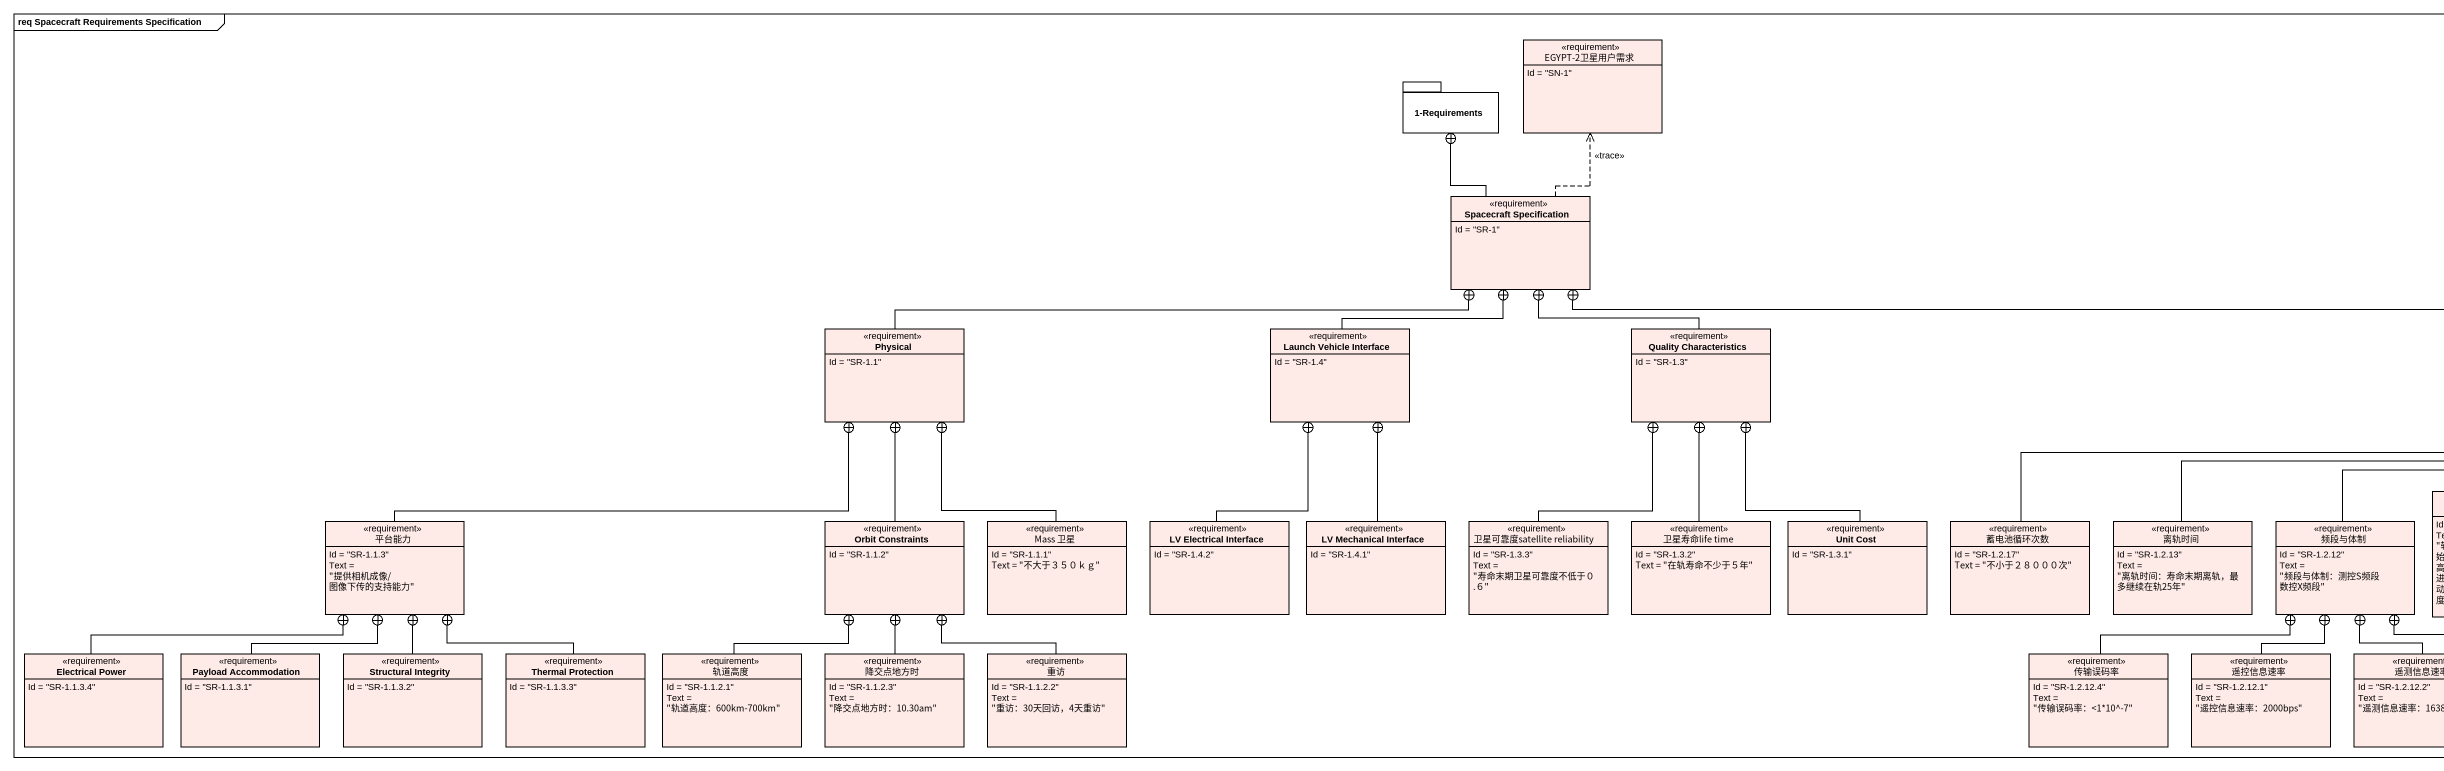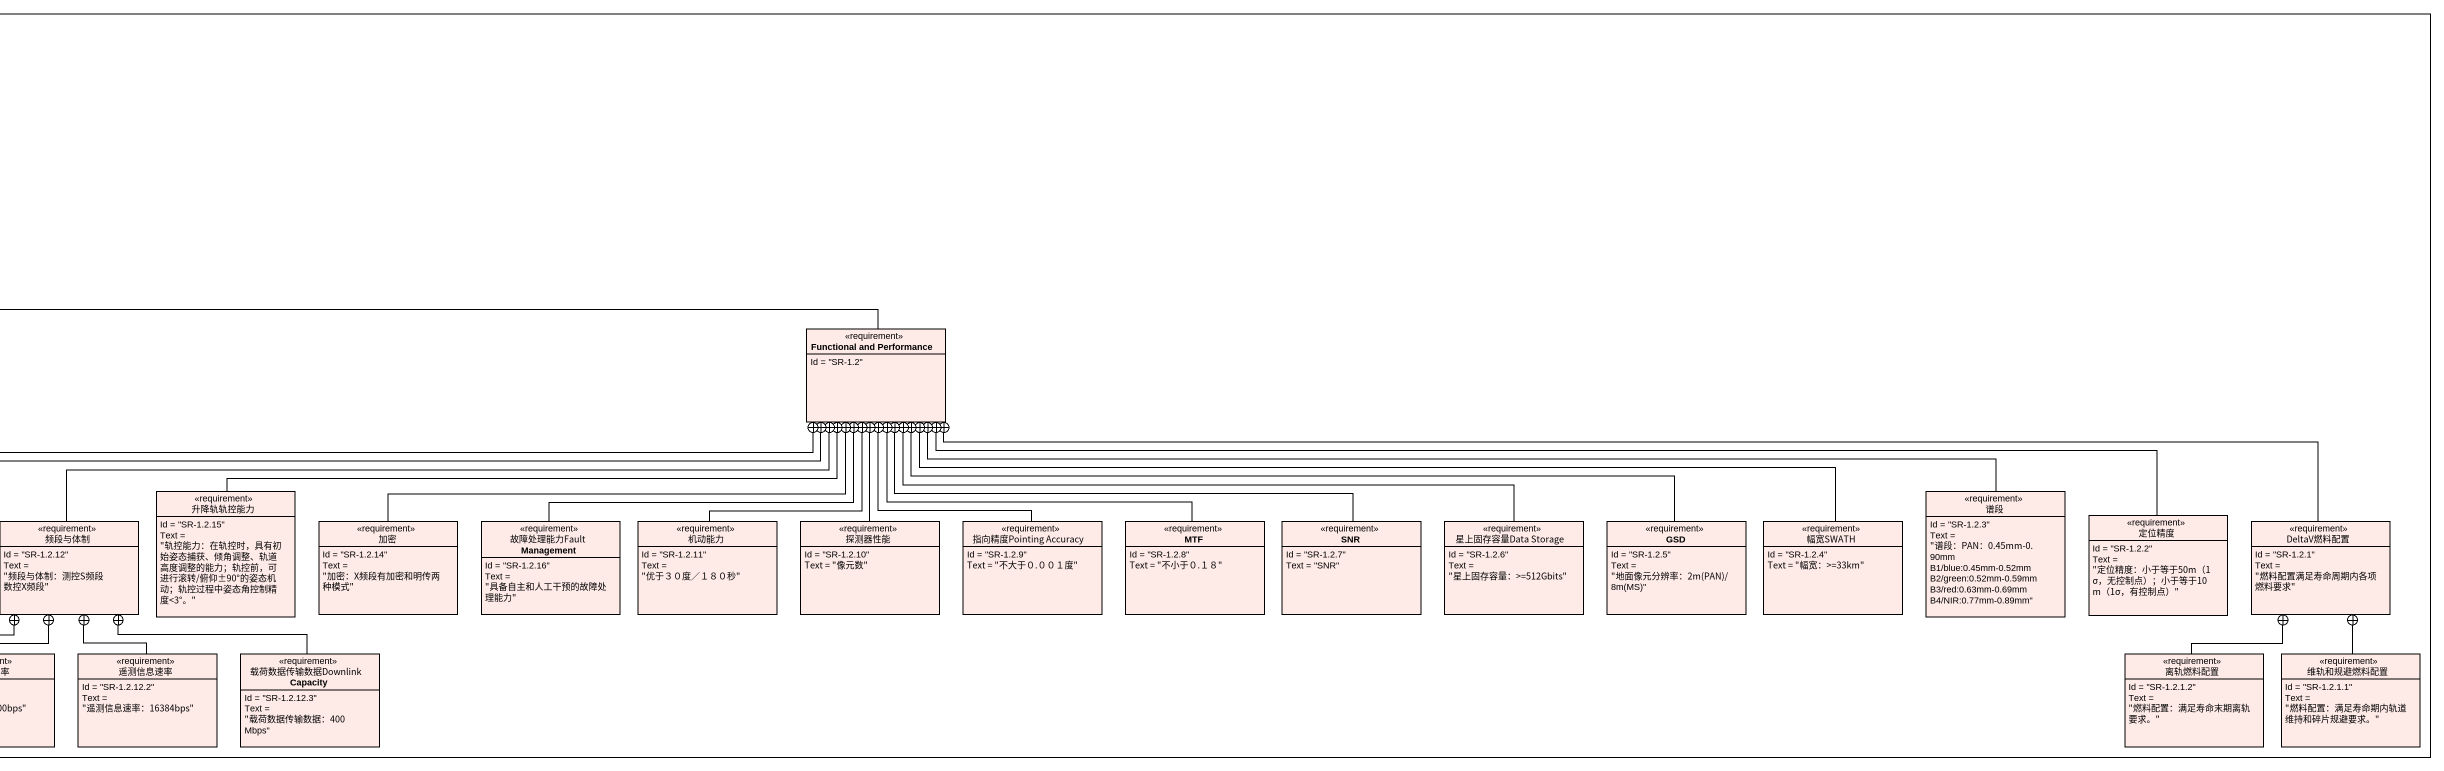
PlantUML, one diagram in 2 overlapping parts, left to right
@startuml
mainframe req Spacecraft Requirements Specification
hide circle
hide empty members
class "EGYPT-2卫星用户需求" as EGYPT_2卫星用户需求 <<requirement>> #FEEBE8 {
  Id = "SN-1"
}
package "1-Requirements" as p1_Requirements {
}
class "Spacecraft Specification" as Spacecraft_Specification <<requirement>> #FEEBE8 {
  Id = "SR-1"
}
class Physical <<requirement>> #FEEBE8 {
  Id = "SR-1.1"
}
class "Launch Vehicle Interface" as Launch_Vehicle_Interface <<requirement>> #FEEBE8 {
  Id = "SR-1.4"
}
class "Quality Characteristics" as Quality_Characteristics <<requirement>> #FEEBE8 {
  Id = "SR-1.3"
}
class "Functional and Performance" as Functional_and_Performance <<requirement>> #FEEBE8 {
  Id = "SR-1.2"
}
class 升降轨轨控能力 <<requirement>> #FEEBE8 {
  Id = "SR-1.2.15"
  Text = "轨控能力：在轨控时，具有初始姿态捕获、倾角调整、轨道高度调整的能力；轨控前，可进行滚转/俯仰±90°的姿态机动；轨控过程中姿态角控制精度<3°。"
}
class 谱段 <<requirement>> #FEEBE8 {
  Id = "SR-1.2.3"
  Text = "谱段：PAN：0.45mm-0.90mm B1/blue:0.45mm-0.52mm B2/green:0.52mm-0.59mm B3/red:0.63mm-0.69mm B4/NIR:0.77mm-0.89mm"
}
class 平台能力 <<requirement>> #FEEBE8 {
  Id = "SR-1.1.3"
  Text = "提供相机成像/图像下传的支持能力"
}
class "Orbit Constraints" as Orbit_Constraints <<requirement>> #FEEBE8 {
  Id = "SR-1.1.2"
}
class "Mass 卫星" as Mass_卫星 <<requirement>> #FEEBE8 {
  Id = "SR-1.1.1"
  Text = "不大于３５０ｋｇ"
}
class "LV Electrical Interface" as LV_Electrical_Interface <<requirement>> #FEEBE8 {
  Id = "SR-1.4.2"
}
class "LV Mechanical Interface" as LV_Mechanical_Interface <<requirement>> #FEEBE8 {
  Id = "SR-1.4.1"
}
class "卫星可靠度satellite reliability" as 卫星可靠度satellite_reliability <<requirement>> #FEEBE8 {
  Id = "SR-1.3.3"
  Text = "寿命末期卫星可靠度不低于０.６"
}
class "卫星寿命life time" as 卫星寿命life_time <<requirement>> #FEEBE8 {
  Id = "SR-1.3.2"
  Text = "在轨寿命不少于５年"
}
class "Unit Cost" as Unit_Cost <<requirement>> #FEEBE8 {
  Id = "SR-1.3.1"
}
class 蓄电池循环次数 <<requirement>> #FEEBE8 {
  Id = "SR-1.2.17"
  Text = "不小于２８０００次"
}
class 离轨时间 <<requirement>> #FEEBE8 {
  Id = "SR-1.2.13"
  Text = "离轨时间：寿命末期离轨，最多继续在轨25年"
}
class 频段与体制 <<requirement>> #FEEBE8 {
  Id = "SR-1.2.12"
  Text = "频段与体制：测控S频段 数控X频段"
}
class 加密 <<requirement>> #FEEBE8 {
  Id = "SR-1.2.14"
  Text = "加密：X频段有加密和明传两种模式"
}
class "故障处理能力Fault Management" as 故障处理能力Fault_Management <<requirement>> #FEEBE8 {
  Id = "SR-1.2.16"
  Text = "具备自主和人工干预的故障处理能力"
}
class 机动能力 <<requirement>> #FEEBE8 {
  Id = "SR-1.2.11"
  Text = "优于３０度／１８０秒"
}
class 探测器性能 <<requirement>> #FEEBE8 {
  Id = "SR-1.2.10"
  Text = "像元数"
}
class "指向精度Pointing Accuracy" as 指向精度Pointing_Accuracy <<requirement>> #FEEBE8 {
  Id = "SR-1.2.9"
  Text = "不大于０.００１度"
}
class MTF <<requirement>> #FEEBE8 {
  Id = "SR-1.2.8"
  Text = "不小于０.１８"
}
class SNR <<requirement>> #FEEBE8 {
  Id = "SR-1.2.7"
  Text = "SNR"
}
class "星上固存容量Data Storage" as 星上固存容量Data_Storage <<requirement>> #FEEBE8 {
  Id = "SR-1.2.6"
  Text = "星上固存容量：>=512Gbits"
}
class GSD <<requirement>> #FEEBE8 {
  Id = "SR-1.2.5"
  {field} Text = "地面像元分辨率：2m(PAN)/8m(MS)"
}
class 幅宽SWATH <<requirement>> #FEEBE8 {
  Id = "SR-1.2.4"
  Text = "幅宽：>=33km"
}
class 定位精度 <<requirement>> #FEEBE8 {
  Id = "SR-1.2.2"
  Text = "定位精度：小于等于50m（1σ，无控制点）；小于等于10m（1σ，有控制点）"
}
class DeltaV燃料配置 <<requirement>> #FEEBE8 {
  Id = "SR-1.2.1"
  Text = "燃料配置满足寿命周期内各项燃料要求"
}
class "Electrical Power" as Electrical_Power <<requirement>> #FEEBE8 {
  Id = "SR-1.1.3.4"
}
class "Payload Accommodation" as Payload_Accommodation <<requirement>> #FEEBE8 {
  Id = "SR-1.1.3.1"
}
class "Structural Integrity" as Structural_Integrity <<requirement>> #FEEBE8 {
  Id = "SR-1.1.3.2"
}
class "Thermal Protection" as Thermal_Protection <<requirement>> #FEEBE8 {
  Id = "SR-1.1.3.3"
}
class 轨道高度 <<requirement>> #FEEBE8 {
  Id = "SR-1.1.2.1"
  Text = "轨道高度：600km-700km"
}
class 降交点地方时 <<requirement>> #FEEBE8 {
  Id = "SR-1.1.2.3"
  Text = "降交点地方时：10.30am"
}
class 重访 <<requirement>> #FEEBE8 {
  Id = "SR-1.1.2.2"
  Text = "重访：30天回访，4天重访"
}
class 传输误码率 <<requirement>> #FEEBE8 {
  Id = "SR-1.2.12.4"
  Text = "传输误码率：<1*10^-7"
}
class 遥控信息速率 <<requirement>> #FEEBE8 {
  Id = "SR-1.2.12.1"
  Text = "遥控信息速率：2000bps"
}
class 遥测信息速率 <<requirement>> #FEEBE8 {
  Id = "SR-1.2.12.2"
  Text = "遥测信息速率：16384bps"
}
class "载荷数据传输数据Downlink Capacity" as 载荷数据传输数据Downlink_Capacity <<requirement>> #FEEBE8 {
  Id = "SR-1.2.12.3"
  Text = "载荷数据传输数据：400 Mbps"
}
class 离轨燃料配置 <<requirement>> #FEEBE8 {
  Id = "SR-1.2.1.2"
  Text = "燃料配置：满足寿命末期离轨要求。"
}
class 维轨和规避燃料配置 <<requirement>> #FEEBE8 {
  Id = "SR-1.2.1.1"
  Text = "燃料配置：满足寿命期内轨道维持和碎片规避要求。"
}
Spacecraft_Specification .up.> EGYPT_2卫星用户需求 : <<trace>>
Spacecraft_Specification -up-+ p1_Requirements
Physical -right-+ Spacecraft_Specification
Launch_Vehicle_Interface -up-+ Spacecraft_Specification
Quality_Characteristics -up-+ Spacecraft_Specification
Functional_and_Performance -left-+ Spacecraft_Specification
升降轨轨控能力 -right-+ Functional_and_Performance
谱段 -left-+ Functional_and_Performance
平台能力 -right-+ Physical
Orbit_Constraints -up-+ Physical
Mass_卫星 -up-+ Physical
LV_Electrical_Interface -up-+ Launch_Vehicle_Interface
LV_Mechanical_Interface -up-+ Launch_Vehicle_Interface
卫星可靠度satellite_reliability -up-+ Quality_Characteristics
卫星寿命life_time -up-+ Quality_Characteristics
Unit_Cost -up-+ Quality_Characteristics
蓄电池循环次数 -right-+ Functional_and_Performance
离轨时间 -right-+ Functional_and_Performance
频段与体制 -right-+ Functional_and_Performance
加密 -right-+ Functional_and_Performance
故障处理能力Fault_Management -right-+ Functional_and_Performance
机动能力 -up-+ Functional_and_Performance
探测器性能 -up-+ Functional_and_Performance
指向精度Pointing_Accuracy -up-+ Functional_and_Performance
MTF -up-+ Functional_and_Performance
SNR -left-+ Functional_and_Performance
星上固存容量Data_Storage -left-+ Functional_and_Performance
GSD -left-+ Functional_and_Performance
幅宽SWATH -left-+ Functional_and_Performance
定位精度 -left-+ Functional_and_Performance
DeltaV燃料配置 -left-+ Functional_and_Performance
Electrical_Power -right-+ 平台能力
Payload_Accommodation -up-+ 平台能力
Structural_Integrity -up-+ 平台能力
Thermal_Protection -up-+ 平台能力
轨道高度 -up-+ Orbit_Constraints
降交点地方时 -up-+ Orbit_Constraints
重访 -up-+ Orbit_Constraints
传输误码率 -right-+ 频段与体制
遥控信息速率 -up-+ 频段与体制
遥测信息速率 -up-+ 频段与体制
载荷数据传输数据Downlink_Capacity -left-+ 频段与体制
离轨燃料配置 -up-+ DeltaV燃料配置
维轨和规避燃料配置 -up-+ DeltaV燃料配置
@enduml
